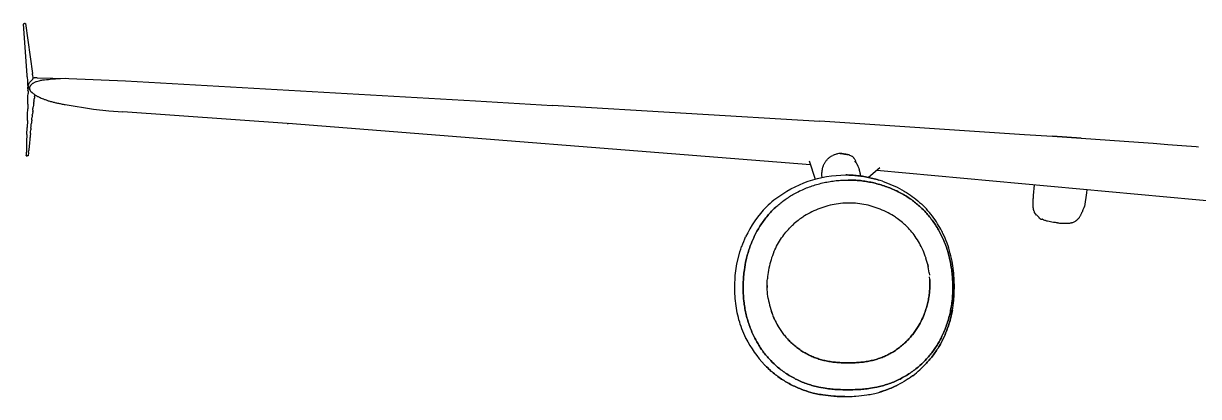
# Model space of a CAD drawing. Header units: metres. Extents: x -35769 to 135608, y -97159 to 12469.
# Drawn here: x 55856 to 76402, y -9222 to -2695 of the extents above; entities that cross this region are included whole.
import ezdxf

# ---------------------------------------------------------------- set-up
doc = ezdxf.new("R2010")
doc.units = ezdxf.units.M
doc.layers.get('0').update_dxf_attribs({"linetype": 'CONTINUOUS'})

msp = doc.modelspace()

# ---------------------------------------------------------------- linework, layer by layer
at = {"ltscale": 0.019548}
msp.add_line((55856, -2701), (55857, -2700), dxfattribs=at)
at = {"ltscale": 0.092126}
msp.add_line((55856, -2701), (55856, -2705), dxfattribs=at)
msp.add_line((55856, -2701), (55856, -2705), dxfattribs=at)
msp.add_line((55856, -2701), (55856, -2705), dxfattribs=at)
for p, q in [((55919, -3599), (55856, -2705)), ((55893, -2697), (56013, -3573)), ((55982, -3704), (55991, -3696)), ((55991, -3696), (56003, -3684)), ((56003, -3684), (56006, -3682)), ((56006, -3682), (56017, -3671)), ((56025, -3647), (56017, -3597)), ((56017, -3671), (56022, -3661)), ((56022, -3661), (56024, -3654)), ((56024, -3654), (56025, -3647)), ((56085, -3710), (56131, -3696)), ((56097, -3645), (56651, -3655)), ((56320, -3671), (56597, -3654)), ((56651, -3655), (57642, -3700)), ((55927, -3726), (55928, -3747)), ((55928, -3747), (55929, -3768)), ((55929, -3768), (55930, -3795)), ((55939, -3784), (55942, -3766)), ((55939, -3785), (55939, -3784)), ((55943, -3804), (55939, -3785)), ((55942, -3766), (55948, -3754)), ((55948, -3754), (55955, -3741)), ((55955, -3741), (55964, -3727)), ((55964, -3727), (55973, -3715)), ((55973, -3715), (55982, -3704)), ((57642, -3700), (63762, -4049)), ((55932, -4109), (55933, -4028)), ((55933, -4028), (55934, -3967)), ((63762, -4049), (65107, -4128)), ((55924, -4394), (55928, -4284)), ((55928, -4284), (55930, -4190)), ((55932, -4109), (55930, -4190)), ((56009, -4302), (56005, -4337)), ((56009, -4302), (56005, -4337)), ((56020, -4211), (56022, -4190)), ((56020, -4211), (56022, -4190)), ((56022, -4190), (56025, -4170)), ((56022, -4190), (56025, -4170)), ((56585, -4113), (57082, -4197)), ((57082, -4197), (57349, -4222)), ((57349, -4222), (57591, -4240)), ((60465, -4445), (57591, -4240)), ((69782, -4411), (65107, -4128)), ((55915, -4638), (55919, -4516)), ((55924, -4394), (55919, -4516)), ((55986, -4529), (55989, -4497)), ((55986, -4529), (55989, -4497)), ((55989, -4497), (55992, -4467)), ((55989, -4497), (55992, -4467)), ((55992, -4467), (55995, -4438)), ((55992, -4467), (55995, -4438)), ((56001, -4381), (56003, -4355)), ((56001, -4381), (56003, -4355)), ((60465, -4445), (60486, -4446)), ((69615, -5170), (60486, -4446)), ((55915, -4638), (55910, -4760)), ((55968, -4708), (55965, -4738)), ((55968, -4708), (55965, -4738)), ((55977, -4618), (55968, -4708)), ((55971, -4678), (55968, -4708)), ((55977, -4618), (55980, -4588)), ((55977, -4618), (55980, -4588)), ((55980, -4588), (55983, -4558)), ((55980, -4588), (55983, -4558)), ((55986, -4529), (55983, -4558)), ((55986, -4529), (55983, -4558)), ((55906, -4882), (55901, -5005)), ((55910, -4760), (55906, -4882)), ((55944, -4950), (55947, -4920)), ((55944, -4950), (55947, -4920)), ((55950, -4890), (55947, -4920)), ((55950, -4890), (55947, -4920)), ((55953, -4859), (55950, -4890)), ((55953, -4859), (55950, -4890)), ((55956, -4829), (55953, -4859)), ((55956, -4829), (55953, -4859)), ((55959, -4799), (55956, -4829)), ((55959, -4799), (55956, -4829)), ((55962, -4769), (55959, -4799)), ((55962, -4769), (55959, -4799)), ((55965, -4738), (55962, -4769)), ((55965, -4738), (55962, -4769)), ((55944, -4950), (55938, -5011)), ((55944, -4950), (55938, -5011)), ((69592, -5101), (69698, -5422)), ((70827, -5218), (70632, -5389)), ((70775, -5264), (77557, -5884)), ((70874, -5455), (71006, -5504)), ((73518, -5707), (73533, -5516)), ((74443, -5660), (74406, -5898)), ((74450, -5600), (74443, -5660)), ((73511, -5885), (73510, -5864)), ((68332, -6901), (68381, -6698)), ((68978, -6691), (68964, -6725)), ((68303, -7107), (68332, -6901)), ((68890, -6975), (68882, -7012)), ((68294, -7304), (68303, -7107)), ((71694, -7061), (71699, -7098)), ((71704, -7175), (71701, -7126)), ((69029, -7955), (69044, -7982))]:
    msp.add_line(p, q)
at = {"ltscale": 0.03651}
msp.add_line((55857, -2700), (55858, -2700), dxfattribs=at)
at = {"ltscale": 0.056663}
msp.add_line((55858, -2700), (55860, -2699), dxfattribs=at)
at = {"ltscale": 0.082014}
msp.add_line((55860, -2699), (55863, -2698), dxfattribs=at)
at = {"ltscale": 0.11796}
msp.add_line((55863, -2698), (55868, -2697), dxfattribs=at)
at = {"ltscale": 0.174346}
msp.add_line((55868, -2697), (55874, -2695), dxfattribs=at)
at = {"ltscale": 0.168764}
msp.add_line((55881, -2695), (55874, -2695), dxfattribs=at)
at = {"ltscale": 0.113822}
msp.add_line((55886, -2696), (55881, -2695), dxfattribs=at)
at = {"ltscale": 0.078681}
msp.add_line((55886, -2696), (55889, -2696), dxfattribs=at)
at = {"ltscale": 0.053772}
msp.add_line((55889, -2696), (55891, -2696), dxfattribs=at)
at = {"ltscale": 0.033851}
msp.add_line((55891, -2696), (55892, -2697), dxfattribs=at)
at = {"ltscale": 0.017607}
msp.add_line((55892, -2697), (55893, -2697), dxfattribs=at)
msp.add_line((55892, -2697), (55893, -2697), dxfattribs=at)
at = {"ltscale": 0.314629}
msp.add_line((55921, -3628), (55919, -3599), dxfattribs=at)
at = {"ltscale": 0.176507}
msp.add_line((56014, -3580), (56013, -3573), dxfattribs=at)
at = {"ltscale": 0.096101}
msp.add_line((56015, -3584), (56014, -3580), dxfattribs=at)
at = {"ltscale": 0.155898}
msp.add_line((56015, -3590), (56015, -3584), dxfattribs=at)
at = {"ltscale": 0.083858}
msp.add_line((56016, -3594), (56015, -3590), dxfattribs=at)
at = {"ltscale": 0.088158}
msp.add_line((56017, -3597), (56016, -3594), dxfattribs=at)
at = {"ltscale": 0.303076}
msp.add_line((56025, -3647), (56045, -3646), dxfattribs=at)
at = {"ltscale": 0.27304}
msp.add_line((56097, -3645), (56045, -3646), dxfattribs=at)
at = {"ltscale": 0.341966}
msp.add_line((55930, -3795), (55931, -3809), dxfattribs=at)
at = {"ltscale": 0.369994}
msp.add_line((55932, -3824), (55931, -3809), dxfattribs=at)
at = {"ltscale": 0.371291}
msp.add_line((55933, -3839), (55932, -3824), dxfattribs=at)
at = {"ltscale": 0.249426}
msp.add_line((55933, -3839), (55934, -3849), dxfattribs=at)
at = {"ltscale": 0.251777}
msp.add_line((55934, -3849), (55934, -3859), dxfattribs=at)
at = {"ltscale": 0.254861}
msp.add_line((55935, -3869), (55934, -3859), dxfattribs=at)
at = {"ltscale": 0.21581}
msp.add_line((55935, -3877), (55934, -3864), dxfattribs=at)
at = {"ltscale": 0.218378}
msp.add_line((55935, -3877), (55935, -3886), dxfattribs=at)
at = {"ltscale": 0.217841}
msp.add_line((55935, -3886), (55935, -3895), dxfattribs=at)
at = {"ltscale": 0.13725}
msp.add_line((55935, -3895), (55935, -3906), dxfattribs=at)
at = {"ltscale": 0.134049}
msp.add_line((55966, -3854), (55963, -3849), dxfattribs=at)
at = {"ltscale": 0.161109}
msp.add_line((55966, -3854), (55972, -3862), dxfattribs=at)
at = {"ltscale": 0.231278}
msp.add_line((55934, -3953), (55935, -3933), dxfattribs=at)
at = {"ltscale": 0.336778}
msp.add_line((55934, -3967), (55934, -3953), dxfattribs=at)
at = {"ltscale": 0.165779}
msp.add_line((55935, -3906), (55935, -3919), dxfattribs=at)
at = {"ltscale": 0.118318}
msp.add_line((55935, -3924), (55935, -3919), dxfattribs=at)
at = {"ltscale": 0.232806}
msp.add_line((55935, -3933), (55935, -3924), dxfattribs=at)
at = {"ltscale": 0.252527}
msp.add_line((56033, -4102), (56032, -4112), dxfattribs=at)
msp.add_line((56033, -4102), (56032, -4112), dxfattribs=at)
at = {"ltscale": 0.245447}
msp.add_line((56034, -4092), (56033, -4102), dxfattribs=at)
msp.add_line((56034, -4092), (56033, -4102), dxfattribs=at)
at = {"ltscale": 0.472053}
msp.add_line((56034, -4092), (56037, -4073), dxfattribs=at)
msp.add_line((56034, -4092), (56037, -4073), dxfattribs=at)
at = {"ltscale": 0.45111}
msp.add_line((56039, -4055), (56037, -4073), dxfattribs=at)
msp.add_line((56039, -4055), (56037, -4073), dxfattribs=at)
at = {"ltscale": 0.193667}
msp.add_line((56049, -3974), (56050, -3966), dxfattribs=at)
msp.add_line((56049, -3974), (56050, -3966), dxfattribs=at)
msp.add_line((56049, -3974), (56050, -3966), dxfattribs=at)
at = {"ltscale": 0.193948}
msp.add_line((56051, -3959), (56050, -3966), dxfattribs=at)
msp.add_line((56051, -3959), (56050, -3966), dxfattribs=at)
at = {"ltscale": 0.193135}
msp.add_line((56052, -3951), (56051, -3959), dxfattribs=at)
msp.add_line((56052, -3951), (56051, -3959), dxfattribs=at)
at = {"ltscale": 0.187373}
msp.add_line((56053, -3943), (56052, -3951), dxfattribs=at)
msp.add_line((56053, -3943), (56052, -3951), dxfattribs=at)
at = {"ltscale": 0.29133}
msp.add_line((56009, -4302), (56010, -4291), dxfattribs=at)
msp.add_line((56009, -4302), (56010, -4291), dxfattribs=at)
at = {"ltscale": 0.00524}
msp.add_line((56009, -4302), (56009, -4302), dxfattribs=at)
msp.add_line((56009, -4302), (56009, -4302), dxfattribs=at)
msp.add_line((56009, -4302), (56009, -4302), dxfattribs=at)
msp.add_line((56009, -4302), (56009, -4302), dxfattribs=at)
at = {"ltscale": 0.279136}
msp.add_line((56010, -4291), (56011, -4280), dxfattribs=at)
msp.add_line((56010, -4291), (56011, -4280), dxfattribs=at)
at = {"ltscale": 0.430731}
for q in [(56011, -4280), (56016, -4245)]:
    msp.add_line((56018, -4228), q, dxfattribs=at)
at = {"ltscale": 0.419768}
msp.add_line((56020, -4211), (56018, -4228), dxfattribs=at)
msp.add_line((56020, -4211), (56018, -4228), dxfattribs=at)
at = {"ltscale": 0.480804}
msp.add_line((56025, -4170), (56027, -4151), dxfattribs=at)
msp.add_line((56025, -4170), (56027, -4151), dxfattribs=at)
at = {"ltscale": 0.456482}
msp.add_line((56029, -4133), (56027, -4151), dxfattribs=at)
msp.add_line((56029, -4133), (56027, -4151), dxfattribs=at)
at = {"ltscale": 0.268601}
msp.add_line((56031, -4122), (56029, -4133), dxfattribs=at)
msp.add_line((56031, -4122), (56029, -4133), dxfattribs=at)
at = {"ltscale": 0.006288}
msp.add_line((56029, -4133), (56029, -4133), dxfattribs=at)
msp.add_line((56029, -4133), (56029, -4133), dxfattribs=at)
msp.add_line((56029, -4133), (56029, -4133), dxfattribs=at)
msp.add_line((56029, -4133), (56029, -4133), dxfattribs=at)
at = {"ltscale": 0.260267}
msp.add_line((56032, -4112), (56031, -4122), dxfattribs=at)
msp.add_line((56032, -4112), (56031, -4122), dxfattribs=at)
at = {"ltscale": 0.362518}
msp.add_line((55996, -4423), (55995, -4438), dxfattribs=at)
msp.add_line((55996, -4423), (55995, -4438), dxfattribs=at)
at = {"ltscale": 0.356265}
msp.add_line((55998, -4409), (55996, -4423), dxfattribs=at)
msp.add_line((55998, -4409), (55996, -4423), dxfattribs=at)
at = {"ltscale": 0.349225}
msp.add_line((55999, -4395), (55998, -4409), dxfattribs=at)
msp.add_line((55999, -4395), (55998, -4409), dxfattribs=at)
at = {"ltscale": 0.005356}
msp.add_line((55998, -4409), (55998, -4409), dxfattribs=at)
msp.add_line((55998, -4409), (55998, -4409), dxfattribs=at)
msp.add_line((55998, -4409), (55998, -4409), dxfattribs=at)
msp.add_line((55998, -4409), (55998, -4409), dxfattribs=at)
at = {"ltscale": 0.343519}
msp.add_line((56001, -4381), (55999, -4395), dxfattribs=at)
msp.add_line((56001, -4381), (55999, -4395), dxfattribs=at)
at = {"ltscale": 0.441028}
msp.add_line((56003, -4355), (56005, -4337), dxfattribs=at)
msp.add_line((56003, -4355), (56005, -4337), dxfattribs=at)
at = {"ltscale": 0.004084}
msp.add_line((55986, -4529), (55986, -4529), dxfattribs=at)
msp.add_line((55986, -4529), (55986, -4529), dxfattribs=at)
msp.add_line((55986, -4529), (55986, -4529), dxfattribs=at)
msp.add_line((55986, -4529), (55986, -4529), dxfattribs=at)
at = {"ltscale": 0.006936}
msp.add_line((55961, -4769), (55962, -4769), dxfattribs=at)
msp.add_line((55961, -4769), (55962, -4769), dxfattribs=at)
msp.add_line((55961, -4769), (55962, -4769), dxfattribs=at)
msp.add_line((55961, -4769), (55962, -4769), dxfattribs=at)
at = {"ltscale": 0.003494}
msp.add_line((55962, -4769), (55962, -4769), dxfattribs=at)
msp.add_line((55962, -4769), (55962, -4769), dxfattribs=at)
msp.add_line((55962, -4769), (55962, -4769), dxfattribs=at)
msp.add_line((55962, -4769), (55962, -4769), dxfattribs=at)
at = {"ltscale": 0.041504}
msp.add_line((55901, -5005), (55901, -5006), dxfattribs=at)
msp.add_line((55901, -5005), (55901, -5006), dxfattribs=at)
msp.add_line((55901, -5005), (55901, -5006), dxfattribs=at)
msp.add_line((55901, -5005), (55901, -5006), dxfattribs=at)
at = {"ltscale": 0.010322}
msp.add_line((55901, -5007), (55901, -5006), dxfattribs=at)
msp.add_line((55901, -5007), (55901, -5006), dxfattribs=at)
msp.add_line((55901, -5007), (55901, -5006), dxfattribs=at)
msp.add_line((55901, -5007), (55901, -5006), dxfattribs=at)
at = {"ltscale": 0.016617}
msp.add_line((55901, -5007), (55902, -5007), dxfattribs=at)
msp.add_line((55901, -5007), (55902, -5007), dxfattribs=at)
msp.add_line((55901, -5007), (55902, -5007), dxfattribs=at)
msp.add_line((55901, -5007), (55902, -5007), dxfattribs=at)
at = {"ltscale": 0.032019}
msp.add_line((55904, -5008), (55902, -5007), dxfattribs=at)
msp.add_line((55904, -5008), (55902, -5007), dxfattribs=at)
msp.add_line((55904, -5008), (55902, -5007), dxfattribs=at)
msp.add_line((55904, -5008), (55902, -5007), dxfattribs=at)
at = {"ltscale": 0.021062}
msp.add_line((55902, -5007), (55902, -5007), dxfattribs=at)
msp.add_line((55902, -5007), (55902, -5007), dxfattribs=at)
msp.add_line((55902, -5007), (55902, -5007), dxfattribs=at)
msp.add_line((55902, -5007), (55902, -5007), dxfattribs=at)
at = {"ltscale": 0.035019}
msp.add_line((55905, -5008), (55904, -5008), dxfattribs=at)
msp.add_line((55905, -5008), (55904, -5008), dxfattribs=at)
msp.add_line((55905, -5008), (55904, -5008), dxfattribs=at)
msp.add_line((55905, -5008), (55904, -5008), dxfattribs=at)
at = {"ltscale": 0.022592}
msp.add_line((55905, -5008), (55906, -5008), dxfattribs=at)
msp.add_line((55905, -5008), (55906, -5008), dxfattribs=at)
msp.add_line((55905, -5008), (55906, -5008), dxfattribs=at)
msp.add_line((55905, -5008), (55906, -5008), dxfattribs=at)
at = {"ltscale": 0.026772}
msp.add_line((55906, -5008), (55907, -5008), dxfattribs=at)
msp.add_line((55906, -5008), (55907, -5008), dxfattribs=at)
msp.add_line((55906, -5008), (55907, -5008), dxfattribs=at)
msp.add_line((55906, -5008), (55907, -5008), dxfattribs=at)
at = {"ltscale": 0.022842}
msp.add_line((55907, -5008), (55908, -5009), dxfattribs=at)
msp.add_line((55907, -5008), (55908, -5009), dxfattribs=at)
msp.add_line((55907, -5008), (55908, -5009), dxfattribs=at)
msp.add_line((55907, -5008), (55908, -5009), dxfattribs=at)
at = {"ltscale": 0.026449}
msp.add_line((55908, -5009), (55909, -5009), dxfattribs=at)
msp.add_line((55908, -5009), (55909, -5009), dxfattribs=at)
msp.add_line((55908, -5009), (55909, -5009), dxfattribs=at)
msp.add_line((55908, -5009), (55909, -5009), dxfattribs=at)
at = {"ltscale": 0.031229}
msp.add_line((55910, -5009), (55909, -5009), dxfattribs=at)
msp.add_line((55910, -5009), (55909, -5009), dxfattribs=at)
msp.add_line((55910, -5009), (55909, -5009), dxfattribs=at)
msp.add_line((55910, -5009), (55909, -5009), dxfattribs=at)
at = {"ltscale": 0.037185}
msp.add_line((55912, -5009), (55910, -5009), dxfattribs=at)
msp.add_line((55912, -5009), (55910, -5009), dxfattribs=at)
msp.add_line((55912, -5009), (55910, -5009), dxfattribs=at)
msp.add_line((55912, -5009), (55910, -5009), dxfattribs=at)
at = {"ltscale": 0.029679}
msp.add_line((55913, -5009), (55912, -5009), dxfattribs=at)
msp.add_line((55913, -5009), (55912, -5009), dxfattribs=at)
msp.add_line((55913, -5009), (55912, -5009), dxfattribs=at)
msp.add_line((55913, -5009), (55912, -5009), dxfattribs=at)
at = {"ltscale": 0.034662}
msp.add_line((55914, -5009), (55913, -5009), dxfattribs=at)
msp.add_line((55914, -5009), (55913, -5009), dxfattribs=at)
msp.add_line((55914, -5009), (55913, -5009), dxfattribs=at)
msp.add_line((55914, -5009), (55913, -5009), dxfattribs=at)
at = {"ltscale": 0.04072}
msp.add_line((55916, -5010), (55914, -5009), dxfattribs=at)
msp.add_line((55916, -5010), (55914, -5009), dxfattribs=at)
msp.add_line((55916, -5010), (55914, -5009), dxfattribs=at)
msp.add_line((55916, -5010), (55914, -5009), dxfattribs=at)
at = {"ltscale": 0.048144}
msp.add_line((55916, -5010), (55918, -5010), dxfattribs=at)
msp.add_line((55916, -5010), (55918, -5010), dxfattribs=at)
msp.add_line((55916, -5010), (55918, -5010), dxfattribs=at)
msp.add_line((55916, -5010), (55918, -5010), dxfattribs=at)
at = {"ltscale": 0.041355}
msp.add_line((55919, -5010), (55918, -5010), dxfattribs=at)
msp.add_line((55919, -5010), (55918, -5010), dxfattribs=at)
msp.add_line((55919, -5010), (55918, -5010), dxfattribs=at)
msp.add_line((55919, -5010), (55918, -5010), dxfattribs=at)
at = {"ltscale": 0.047313}
msp.add_line((55919, -5010), (55921, -5010), dxfattribs=at)
msp.add_line((55919, -5010), (55921, -5010), dxfattribs=at)
msp.add_line((55919, -5010), (55921, -5010), dxfattribs=at)
msp.add_line((55919, -5010), (55921, -5010), dxfattribs=at)
at = {"ltscale": 0.050825}
msp.add_line((55923, -5010), (55921, -5010), dxfattribs=at)
msp.add_line((55923, -5010), (55921, -5010), dxfattribs=at)
msp.add_line((55923, -5010), (55921, -5010), dxfattribs=at)
msp.add_line((55923, -5010), (55921, -5010), dxfattribs=at)
at = {"ltscale": 0.052179}
msp.add_line((55925, -5010), (55923, -5010), dxfattribs=at)
msp.add_line((55925, -5010), (55923, -5010), dxfattribs=at)
msp.add_line((55925, -5010), (55923, -5010), dxfattribs=at)
msp.add_line((55925, -5010), (55923, -5010), dxfattribs=at)
at = {"ltscale": 0.042965}
msp.add_line((55925, -5010), (55927, -5010), dxfattribs=at)
msp.add_line((55925, -5010), (55927, -5010), dxfattribs=at)
msp.add_line((55925, -5010), (55927, -5010), dxfattribs=at)
msp.add_line((55925, -5010), (55927, -5010), dxfattribs=at)
at = {"ltscale": 0.041978}
msp.add_line((55929, -5011), (55927, -5010), dxfattribs=at)
msp.add_line((55929, -5011), (55927, -5010), dxfattribs=at)
msp.add_line((55929, -5011), (55927, -5010), dxfattribs=at)
msp.add_line((55929, -5011), (55927, -5010), dxfattribs=at)
at = {"ltscale": 0.040012}
msp.add_line((55930, -5011), (55929, -5011), dxfattribs=at)
msp.add_line((55930, -5011), (55929, -5011), dxfattribs=at)
msp.add_line((55930, -5011), (55929, -5011), dxfattribs=at)
msp.add_line((55930, -5011), (55929, -5011), dxfattribs=at)
at = {"ltscale": 0.036776}
msp.add_line((55932, -5011), (55930, -5011), dxfattribs=at)
msp.add_line((55932, -5011), (55930, -5011), dxfattribs=at)
msp.add_line((55932, -5011), (55930, -5011), dxfattribs=at)
msp.add_line((55932, -5011), (55930, -5011), dxfattribs=at)
at = {"ltscale": 0.034419}
msp.add_line((55933, -5011), (55932, -5011), dxfattribs=at)
msp.add_line((55933, -5011), (55932, -5011), dxfattribs=at)
msp.add_line((55933, -5011), (55932, -5011), dxfattribs=at)
msp.add_line((55933, -5011), (55932, -5011), dxfattribs=at)
at = {"ltscale": 0.029325}
msp.add_line((55934, -5011), (55933, -5011), dxfattribs=at)
msp.add_line((55934, -5011), (55933, -5011), dxfattribs=at)
msp.add_line((55934, -5011), (55933, -5011), dxfattribs=at)
msp.add_line((55934, -5011), (55933, -5011), dxfattribs=at)
at = {"ltscale": 0.026286}
msp.add_line((55935, -5011), (55934, -5011), dxfattribs=at)
msp.add_line((55935, -5011), (55934, -5011), dxfattribs=at)
msp.add_line((55935, -5011), (55934, -5011), dxfattribs=at)
msp.add_line((55935, -5011), (55934, -5011), dxfattribs=at)
at = {"ltscale": 0.020513}
msp.add_line((55936, -5011), (55935, -5011), dxfattribs=at)
msp.add_line((55936, -5011), (55935, -5011), dxfattribs=at)
msp.add_line((55936, -5011), (55935, -5011), dxfattribs=at)
msp.add_line((55936, -5011), (55935, -5011), dxfattribs=at)
at = {"ltscale": 0.016699}
msp.add_line((55937, -5011), (55936, -5011), dxfattribs=at)
msp.add_line((55937, -5011), (55936, -5011), dxfattribs=at)
msp.add_line((55937, -5011), (55936, -5011), dxfattribs=at)
msp.add_line((55937, -5011), (55936, -5011), dxfattribs=at)
at = {"ltscale": 0.011137}
msp.add_line((55937, -5011), (55937, -5011), dxfattribs=at)
msp.add_line((55937, -5011), (55937, -5011), dxfattribs=at)
msp.add_line((55937, -5011), (55937, -5011), dxfattribs=at)
msp.add_line((55937, -5011), (55937, -5011), dxfattribs=at)
at = {"ltscale": 0.006873}
msp.add_line((55937, -5011), (55938, -5011), dxfattribs=at)
msp.add_line((55937, -5011), (55938, -5011), dxfattribs=at)
msp.add_line((55937, -5011), (55938, -5011), dxfattribs=at)
msp.add_line((55937, -5011), (55938, -5011), dxfattribs=at)
at = {"ltscale": 0.002386}
msp.add_line((55938, -5011), (55938, -5011), dxfattribs=at)
msp.add_line((55938, -5011), (55938, -5011), dxfattribs=at)
msp.add_line((55938, -5011), (55938, -5011), dxfattribs=at)
msp.add_line((55938, -5011), (55938, -5011), dxfattribs=at)
at = {"ltscale": 0.362756}
msp.add_line((70874, -5455), (70836, -5442), dxfattribs=at)
for points in [[(56131, -3696), (56146, -3692), (56162, -3689), (56178, -3686), (56193, -3683), (56209, -3681), (56225, -3679), (56257, -3676), (56292, -3673), (56320, -3671)], [(55965, -3834), (55965, -3824), (55967, -3815), (55969, -3806), (55972, -3800), (55975, -3794), (55978, -3787), (55981, -3782)], [(55981, -3877), (55978, -3872), (55975, -3867), (55972, -3862), (55970, -3857), (55967, -3849), (55966, -3842), (55965, -3834)], [(55981, -3782), (55984, -3777), (55988, -3773), (55991, -3769), (55995, -3765), (56002, -3757), (56008, -3752), (56014, -3746), (56021, -3742), (56027, -3737), (56036, -3732), (56045, -3727), (56055, -3722), (56065, -3717), (56075, -3713), (56085, -3710)], [(55981, -3877), (56009, -3903), (56013, -3909), (56018, -3914), (56023, -3919), (56028, -3923), (56034, -3928), (56040, -3933), (56047, -3937), (56054, -3942), (56061, -3947), (56068, -3951), (56076, -3956), (56085, -3961), (56094, -3965), (56103, -3970), (56112, -3975), (56122, -3980), (56132, -3985), (56149, -3992), (56166, -4000), (56184, -4007), (56203, -4015), (56214, -4019), (56225, -4024), (56237, -4028), (56250, -4033), (56262, -4037), (56275, -4041), (56289, -4046), (56302, -4050), (56316, -4054), (56331, -4058), (56345, -4062), (56361, -4067), (56376, -4070), (56392, -4074), (56406, -4078), (56421, -4081), (56436, -4085), (56451, -4088), (56467, -4091), (56483, -4095), (56499, -4098), (56516, -4101), (56533, -4104), (56550, -4107), (56567, -4110), (56585, -4113)], [(69782, -4401), (73357, -4635), (73850, -4668), (74349, -4702), (73850, -4668), (74349, -4702), (74851, -4737), (75354, -4774), (75608, -4792), (75863, -4811), (76111, -4830), (76359, -4850), (76402, -4853)], [(76359, -4850), (76402, -4853)], [(69821, -5389), (69818, -5347), (69817, -5334), (69817, -5321), (69818, -5308), (69819, -5288), (69821, -5268), (69825, -5248), (69829, -5228), (69832, -5217), (69836, -5206), (69839, -5195), (69843, -5185), (69847, -5174), (69852, -5164), (69857, -5153), (69862, -5143), (69868, -5134), (69874, -5124), (69880, -5114), (69886, -5105), (69893, -5096), (69900, -5088), (69907, -5079), (69914, -5071), (69922, -5064), (69929, -5056), (69937, -5049), (69945, -5042), (69954, -5036), (69962, -5030), (69971, -5024), (69980, -5019), (69989, -5013), (70009, -5003)], [(70137, -4971), (70115, -4971), (70087, -4977), (70077, -4979), (70067, -4982), (70057, -4985), (70038, -4991), (70029, -4995), (70009, -5003)], [(70267, -4989), (70250, -4985), (70233, -4982), (70214, -4979), (70197, -4976), (70180, -4974), (70165, -4972), (70151, -4971), (70137, -4971)], [(70137, -4971), (70151, -4971), (70165, -4972), (70180, -4974), (70197, -4976), (70214, -4979), (70233, -4982), (70250, -4985), (70267, -4989)], [(70386, -5063), (70381, -5055), (70378, -5051), (70373, -5044), (70369, -5040), (70365, -5037), (70356, -5029), (70351, -5025), (70346, -5022), (70334, -5015), (70321, -5008), (70308, -5003), (70299, -4999), (70291, -4996), (70282, -4993), (70276, -4992), (70267, -4989)], [(70431, -5160), (70431, -5162), (70427, -5150), (70422, -5138), (70418, -5127), (70413, -5115), (70408, -5104), (70403, -5094), (70398, -5083), (70392, -5073), (70386, -5063)], [(70393, -5105), (70395, -5108), (70405, -5121), (70415, -5134), (70423, -5147), (70425, -5151), (70433, -5165), (70441, -5179), (70443, -5183), (70447, -5192), (70451, -5202), (70453, -5206), (70460, -5225), (70461, -5229), (70462, -5233), (70468, -5252), (70471, -5261), (70475, -5278), (70477, -5286), (70479, -5294), (70482, -5312), (70484, -5321), (70485, -5328), (70486, -5335), (70488, -5343), (70491, -5364)], [(69009, -5909), (69026, -5894), (69044, -5878), (69061, -5863), (69079, -5848), (69097, -5833), (69116, -5819), (69134, -5805), (69153, -5791), (69172, -5777), (69191, -5764), (69210, -5751), (69230, -5738), (69249, -5725), (69269, -5713), (69289, -5701), (69309, -5689), (69332, -5676), (69355, -5663), (69379, -5650), (69403, -5638), (69427, -5626), (69451, -5615), (69475, -5604), (69499, -5593), (69524, -5583), (69549, -5573), (69573, -5563), (69598, -5554), (69623, -5545), (69649, -5536), (69674, -5528), (69699, -5520), (69725, -5512), (69751, -5505), (69776, -5498), (69802, -5492), (69828, -5485), (69854, -5480), (69880, -5474), (69906, -5469), (69933, -5464), (69959, -5460), (69985, -5456), (70011, -5452), (70038, -5448), (70064, -5445), (70091, -5443), (70117, -5440), (70144, -5438), (70170, -5437), (70197, -5435), (70224, -5434), (70250, -5434), (70277, -5434)], [(70836, -5442), (70810, -5434), (70784, -5426), (70758, -5419), (70733, -5412), (70707, -5406), (70681, -5399), (70655, -5394), (70629, -5388), (70603, -5383), (70577, -5378), (70550, -5373), (70524, -5369), (70498, -5365), (70471, -5362), (70445, -5358), (70418, -5356), (70392, -5353), (70365, -5351), (70339, -5349), (70312, -5348), (70286, -5347), (70259, -5346), (70233, -5346)], [(70277, -5434), (70304, -5434), (70330, -5434), (70357, -5435), (70383, -5437), (70410, -5438), (70436, -5440), (70463, -5443), (70489, -5445), (70516, -5448), (70542, -5452), (70568, -5456), (70595, -5460), (70621, -5464), (70647, -5469), (70673, -5474), (70699, -5480), (70725, -5485), (70751, -5492), (70777, -5498), (70803, -5505), (70828, -5512), (70854, -5520), (70879, -5528), (70904, -5536), (70930, -5545), (70955, -5554), (70980, -5563), (71004, -5573), (71029, -5583), (71054, -5593), (71078, -5604), (71102, -5615), (71126, -5626), (71150, -5638), (71174, -5650), (71197, -5663), (71221, -5676), (71244, -5689), (71264, -5701), (71284, -5713), (71303, -5725), (71323, -5738), (71342, -5751), (71362, -5764), (71381, -5777), (71399, -5791), (71418, -5805), (71437, -5819), (71455, -5833), (71473, -5848), (71491, -5863), (71508, -5878), (71526, -5894), (71543, -5909)], [(71543, -5909), (71526, -5894), (71508, -5878), (71491, -5863), (71473, -5848), (71455, -5833), (71437, -5819), (71418, -5805), (71399, -5791), (71381, -5777), (71362, -5764), (71342, -5751), (71323, -5738), (71303, -5725), (71284, -5713), (71264, -5701), (71244, -5689), (71221, -5676), (71197, -5663), (71174, -5650), (71150, -5638), (71126, -5626), (71102, -5615), (71078, -5604), (71054, -5593), (71029, -5583), (71004, -5573), (70980, -5563), (70955, -5554), (70930, -5545), (70904, -5536), (70879, -5528), (70854, -5520), (70828, -5512), (70803, -5505), (70777, -5498), (70751, -5492), (70725, -5485), (70699, -5480), (70673, -5474), (70647, -5469), (70621, -5464), (70595, -5460), (70568, -5456), (70542, -5452), (70516, -5448), (70489, -5445), (70463, -5443), (70436, -5440), (70410, -5438), (70383, -5437), (70357, -5435), (70330, -5434), (70304, -5434), (70277, -5434)], [(71006, -5504), (71048, -5523), (71091, -5542), (71133, -5562), (71174, -5584), (71215, -5606), (71255, -5629), (71275, -5641), (71295, -5653), (71329, -5676), (71364, -5699), (71397, -5722), (71430, -5747), (71462, -5772), (71494, -5798), (71525, -5825), (71556, -5853), (71586, -5881)], [(73511, -5884), (73510, -5864), (73510, -5844), (73510, -5820), (73511, -5795), (73513, -5766), (73514, -5746), (73518, -5707)], [(69009, -5909), (68985, -5933), (68960, -5957), (68937, -5981), (68919, -6000), (68902, -6019), (68885, -6038), (68869, -6057), (68853, -6077), (68837, -6097), (68821, -6117), (68806, -6137), (68791, -6158), (68776, -6179), (68762, -6200), (68747, -6221), (68734, -6243), (68720, -6264), (68707, -6286), (68694, -6308), (68682, -6330), (68669, -6353), (68657, -6375), (68646, -6398), (68635, -6421), (68624, -6444), (68613, -6467), (68603, -6490), (68593, -6514), (68583, -6537), (68574, -6561), (68565, -6585), (68556, -6609), (68548, -6633), (68540, -6657), (68532, -6681), (68525, -6706), (68518, -6730), (68511, -6755), (68504, -6779), (68498, -6804), (68493, -6829), (68483, -6873), (68475, -6916), (68467, -6960), (68461, -7004), (68457, -7034), (68454, -7063), (68451, -7093), (68448, -7123), (68446, -7152), (68444, -7182)], [(68444, -7182), (68446, -7152), (68448, -7123), (68451, -7093), (68454, -7063), (68457, -7034), (68461, -7004), (68467, -6960), (68475, -6916), (68483, -6873), (68493, -6829), (68498, -6804), (68504, -6779), (68511, -6755), (68518, -6730), (68525, -6706), (68532, -6681), (68540, -6657), (68548, -6633), (68556, -6609), (68565, -6585), (68574, -6561), (68583, -6537), (68593, -6514), (68603, -6490), (68613, -6467), (68624, -6444), (68635, -6421), (68646, -6398), (68657, -6375), (68669, -6353), (68682, -6330), (68694, -6308), (68707, -6286), (68720, -6264), (68734, -6243), (68747, -6221), (68762, -6200), (68776, -6179), (68791, -6158), (68806, -6137), (68821, -6117), (68837, -6097), (68853, -6077), (68869, -6057), (68885, -6038), (68902, -6019), (68919, -6000), (68937, -5981), (68960, -5957), (68985, -5933), (69009, -5909)], [(68995, -5772), (68975, -5788), (68942, -5816), (68910, -5844), (68878, -5873), (68847, -5903)], [(70292, -5838), (70267, -5838), (70243, -5839), (70218, -5840), (70199, -5841), (70180, -5842), (70143, -5846), (70106, -5850), (70069, -5856), (70033, -5862), (69996, -5869), (69959, -5877), (69923, -5886), (69886, -5896), (69851, -5907), (69815, -5918), (69780, -5931), (69745, -5944), (69710, -5959), (69676, -5974), (69643, -5990), (69609, -6007), (69576, -6024), (69544, -6043), (69512, -6063), (69496, -6073), (69481, -6083), (69465, -6094), (69450, -6105), (69426, -6122), (69402, -6140), (69378, -6159), (69355, -6178), (69357, -6177), (69334, -6197)], [(71248, -6199), (71226, -6179), (71203, -6160), (71180, -6141), (71156, -6123), (71132, -6105), (71117, -6094), (71101, -6084), (71086, -6073), (71070, -6063), (71039, -6044), (71006, -6025), (70974, -6007), (70940, -5990), (70907, -5974), (70873, -5959), (70838, -5944), (70803, -5931), (70768, -5919), (70733, -5907), (70697, -5896), (70661, -5886), (70625, -5877), (70588, -5869), (70552, -5862), (70515, -5856), (70478, -5850), (70441, -5846), (70404, -5842), (70385, -5841), (70366, -5840), (70341, -5839), (70317, -5838), (70292, -5838)], [(72103, -7182), (72101, -7152), (72099, -7123), (72097, -7093), (72094, -7063), (72090, -7034), (72087, -7004), (72080, -6960), (72073, -6916), (72065, -6873), (72056, -6829), (72050, -6804), (72044, -6779), (72038, -6755), (72031, -6730), (72024, -6706), (72017, -6681), (72009, -6657), (72001, -6633), (71993, -6609), (71985, -6585), (71976, -6561), (71966, -6537), (71957, -6514), (71947, -6490), (71937, -6467), (71926, -6444), (71915, -6421), (71904, -6398), (71893, -6375), (71881, -6353), (71869, -6330), (71856, -6308), (71844, -6286), (71830, -6264), (71817, -6243), (71803, -6221), (71789, -6200), (71775, -6179), (71760, -6158), (71745, -6137), (71730, -6117), (71715, -6097), (71699, -6077), (71683, -6057), (71666, -6038), (71649, -6019), (71632, -6000), (71615, -5981), (71591, -5957), (71567, -5933), (71543, -5909)], [(71543, -5909), (71567, -5933), (71591, -5957), (71615, -5981), (71632, -6000), (71649, -6019), (71666, -6038), (71683, -6057), (71699, -6077), (71715, -6097), (71730, -6117), (71745, -6137), (71760, -6158), (71775, -6179), (71789, -6200), (71803, -6221), (71817, -6243), (71830, -6264), (71844, -6286), (71856, -6308), (71869, -6330), (71881, -6353), (71893, -6375), (71904, -6398), (71915, -6421), (71926, -6444), (71937, -6467), (71947, -6490), (71957, -6514), (71966, -6537), (71976, -6561), (71985, -6585), (71993, -6609), (72001, -6633), (72009, -6657), (72017, -6681), (72024, -6706), (72031, -6730), (72038, -6755), (72044, -6779), (72050, -6804), (72056, -6829), (72065, -6873), (72073, -6916), (72080, -6960), (72087, -7004), (72090, -7034), (72094, -7063), (72097, -7093), (72099, -7123), (72101, -7152), (72103, -7182)], [(72132, -7222), (72130, -7169), (72128, -7142), (72126, -7115), (72124, -7089), (72122, -7063), (72118, -7021), (72113, -6979), (72107, -6937), (72100, -6895), (72093, -6853), (72083, -6808), (72073, -6763), (72062, -6718), (72049, -6673), (72036, -6628), (72022, -6584), (72006, -6541), (71989, -6497), (71972, -6454), (71953, -6412), (71933, -6370), (71923, -6349), (71913, -6328), (71895, -6295), (71877, -6263), (71858, -6231), (71839, -6199), (71819, -6168), (71796, -6133), (71773, -6100), (71748, -6066), (71723, -6034), (71697, -6002), (71670, -5971), (71643, -5940), (71615, -5910), (71586, -5881)], [(73550, -6023), (73536, -6002), (73532, -5992), (73528, -5982), (73525, -5974), (73527, -5980), (73525, -5973), (73522, -5965), (73519, -5949), (73517, -5939), (73515, -5929), (73513, -5918), (73512, -5907), (73511, -5885)], [(74363, -6006), (74370, -5992), (74377, -5977), (74380, -5972), (74382, -5967), (74388, -5952), (74394, -5937), (74397, -5929), (74402, -5913), (74406, -5898)], [(73607, -6076), (73601, -6072), (73594, -6067), (73587, -6063), (73581, -6058), (73575, -6052), (73569, -6047), (73550, -6023)], [(73607, -6076), (73607, -6079), (73607, -6082), (73608, -6085), (73609, -6087), (73611, -6091), (73613, -6093), (73617, -6097), (73620, -6101), (73628, -6106), (73635, -6112), (73641, -6115), (73646, -6117), (73651, -6119), (73656, -6120), (73659, -6120), (73661, -6119), (73664, -6119), (73667, -6118)], [(73937, -6184), (73920, -6182), (73902, -6180), (73867, -6175), (73840, -6171), (73813, -6166), (73788, -6161), (73763, -6156), (73751, -6153), (73738, -6149), (73726, -6145), (73713, -6141), (73697, -6134), (73689, -6131), (73682, -6127), (73674, -6122), (73667, -6118)], [(74215, -6172), (74242, -6159), (74253, -6152), (74263, -6145), (74267, -6141), (74277, -6134), (74286, -6125), (74289, -6122), (74297, -6113), (74301, -6110), (74309, -6100)], [(74309, -6100), (74319, -6088), (74322, -6082), (74329, -6073), (74334, -6064), (74339, -6057), (74342, -6051), (74346, -6044), (74353, -6029), (74356, -6022), (74363, -6006)], [(68978, -6691), (68993, -6657), (69009, -6624), (69024, -6594), (69040, -6564), (69057, -6534), (69075, -6505), (69093, -6476), (69112, -6448), (69131, -6421), (69151, -6393), (69170, -6369), (69189, -6345), (69209, -6322), (69230, -6299), (69251, -6277), (69268, -6259), (69286, -6241), (69305, -6224), (69319, -6211), (69334, -6197)], [(71694, -7061), (71689, -7024), (71683, -6987), (71676, -6950), (71668, -6914), (71675, -6948), (71667, -6912), (71658, -6876), (71648, -6840), (71637, -6803), (71638, -6804), (71625, -6768), (71613, -6733), (71599, -6699), (71585, -6665), (71569, -6630), (71554, -6600), (71538, -6569), (71522, -6539), (71505, -6510), (71487, -6481), (71468, -6451), (71449, -6424), (71429, -6396), (71410, -6372), (71391, -6348), (71371, -6325), (71351, -6302), (71330, -6279), (71313, -6261), (71295, -6243), (71276, -6225), (71262, -6212), (71248, -6199)], [(73937, -6184), (73955, -6185), (73972, -6187), (74007, -6189), (74035, -6190), (74062, -6191), (74088, -6191), (74113, -6190), (74126, -6189), (74139, -6188), (74152, -6187), (74165, -6185), (74182, -6182), (74190, -6180), (74199, -6177), (74207, -6175), (74215, -6172)], [(68381, -6698), (68384, -6690), (68398, -6645), (68413, -6600), (68416, -6595), (68432, -6551), (68449, -6507), (68468, -6464), (68483, -6430)], [(68978, -6692), (68964, -6726), (68951, -6761), (68938, -6796), (68927, -6831), (68916, -6866), (68906, -6902), (68898, -6938), (68890, -6975)], [(68889, -6976), (68882, -7013), (68876, -7050), (68871, -7087), (68867, -7124), (68863, -7163)], [(68444, -7182), (68442, -7213), (68441, -7244), (68440, -7286), (68440, -7327), (68440, -7369), (68442, -7415), (68445, -7462), (68448, -7509), (68453, -7555), (68456, -7582), (68459, -7608), (68463, -7634), (68468, -7661), (68472, -7687), (68477, -7713), (68482, -7739), (68488, -7765), (68494, -7791), (68500, -7817), (68507, -7843), (68514, -7869), (68522, -7894), (68529, -7920), (68538, -7945), (68546, -7971), (68555, -7996), (68564, -8021), (68574, -8046), (68584, -8070), (68594, -8095), (68605, -8119), (68616, -8144), (68627, -8168), (68643, -8200), (68660, -8231), (68677, -8263), (68688, -8283), (68700, -8303), (68712, -8323), (68724, -8343), (68737, -8362), (68750, -8382), (68763, -8401), (68777, -8420), (68790, -8439), (68804, -8458), (68819, -8476), (68833, -8494), (68848, -8512), (68863, -8530), (68878, -8548), (68894, -8565)], [(68894, -8565), (68878, -8548), (68863, -8530), (68848, -8512), (68833, -8494), (68819, -8476), (68804, -8458), (68790, -8439), (68777, -8420), (68763, -8401), (68750, -8382), (68737, -8362), (68724, -8343), (68712, -8323), (68700, -8303), (68688, -8283), (68677, -8263), (68660, -8231), (68643, -8200), (68627, -8168), (68616, -8144), (68605, -8119), (68594, -8095), (68584, -8070), (68574, -8046), (68564, -8021), (68555, -7996), (68546, -7971), (68538, -7945), (68529, -7920), (68522, -7894), (68514, -7869), (68507, -7843), (68500, -7817), (68494, -7791), (68488, -7765), (68482, -7739), (68477, -7713), (68472, -7687), (68468, -7661), (68463, -7634), (68459, -7608), (68456, -7582), (68453, -7555), (68448, -7509), (68445, -7462), (68442, -7415), (68440, -7369), (68440, -7327), (68440, -7286), (68441, -7244), (68442, -7213), (68444, -7182)], [(68878, -7507), (68872, -7469), (68868, -7431), (68864, -7393), (68862, -7355), (68860, -7317), (68859, -7279), (68860, -7315), (68859, -7277), (68860, -7238), (68861, -7201), (68863, -7163)], [(71324, -8228), (71338, -8213), (71352, -8198), (71366, -8183), (71379, -8167), (71392, -8151), (71405, -8135), (71417, -8119), (71430, -8102), (71442, -8086), (71454, -8069), (71465, -8052), (71477, -8035), (71488, -8017), (71498, -8000), (71517, -7969), (71534, -7937), (71551, -7905), (71566, -7873), (71580, -7844), (71592, -7814), (71604, -7785), (71613, -7762), (71621, -7739), (71629, -7717), (71636, -7694), (71643, -7671), (71650, -7648), (71656, -7625), (71662, -7601), (71668, -7578), (71673, -7555), (71678, -7531), (71682, -7508), (71686, -7484), (71690, -7460), (71693, -7437), (71696, -7413), (71699, -7389), (71701, -7365), (71703, -7342), (71704, -7318), (71705, -7294), (71706, -7270), (71706, -7247), (71706, -7223), (71705, -7199), (71704, -7175)], [(71704, -7175), (71705, -7199), (71706, -7223), (71706, -7247), (71706, -7270), (71705, -7294), (71704, -7318), (71703, -7342), (71701, -7365), (71699, -7389), (71696, -7413), (71693, -7437), (71690, -7460), (71686, -7484), (71682, -7508), (71678, -7531), (71673, -7555), (71668, -7578), (71662, -7601), (71656, -7625), (71650, -7648), (71643, -7671), (71636, -7694), (71629, -7717), (71621, -7739), (71613, -7762), (71604, -7785), (71592, -7814), (71580, -7844), (71566, -7873), (71551, -7905), (71534, -7937), (71517, -7969), (71498, -8000), (71488, -8017), (71477, -8035), (71465, -8052), (71454, -8069), (71442, -8086), (71430, -8102), (71417, -8119), (71405, -8135), (71392, -8151), (71379, -8167), (71366, -8183), (71352, -8198), (71338, -8213), (71324, -8228)], [(71648, -8565), (71663, -8548), (71679, -8530), (71694, -8512), (71709, -8494), (71723, -8476), (71738, -8458), (71752, -8439), (71766, -8420), (71779, -8401), (71792, -8382), (71805, -8362), (71818, -8343), (71831, -8323), (71843, -8303), (71855, -8283), (71866, -8263), (71883, -8231), (71900, -8200), (71916, -8168), (71927, -8144), (71939, -8119), (71949, -8095), (71960, -8070), (71970, -8046), (71980, -8021), (71989, -7996), (71998, -7971), (72007, -7945), (72015, -7920), (72023, -7894), (72030, -7869), (72038, -7843), (72044, -7817), (72051, -7791), (72057, -7765), (72063, -7739), (72068, -7713), (72073, -7687), (72078, -7661), (72082, -7634), (72086, -7608), (72090, -7582), (72093, -7555), (72098, -7509), (72101, -7462), (72104, -7415), (72106, -7369), (72107, -7327), (72107, -7286), (72106, -7244), (72105, -7213), (72103, -7182)], [(72103, -7182), (72105, -7213), (72106, -7244), (72107, -7286), (72107, -7327), (72106, -7369), (72104, -7415), (72101, -7462), (72098, -7509), (72093, -7555), (72090, -7582), (72086, -7608), (72082, -7634), (72078, -7661), (72073, -7687), (72068, -7713), (72063, -7739), (72057, -7765), (72051, -7791), (72044, -7817), (72038, -7843), (72030, -7869), (72023, -7894), (72015, -7920), (72007, -7945), (71998, -7971), (71989, -7996), (71980, -8021), (71970, -8046), (71960, -8070), (71949, -8095), (71939, -8119), (71927, -8144), (71916, -8168), (71900, -8200), (71883, -8231), (71866, -8263), (71855, -8283), (71843, -8303), (71831, -8323), (71818, -8343), (71805, -8362), (71792, -8382), (71779, -8401), (71766, -8420), (71752, -8439), (71738, -8458), (71723, -8476), (71709, -8494), (71694, -8512), (71679, -8530), (71663, -8548), (71648, -8565)], [(68489, -8205), (68487, -8202), (68468, -8162), (68450, -8121), (68433, -8080), (68418, -8038), (68403, -7998), (68390, -7959), (68379, -7922), (68367, -7882), (68356, -7841), (68346, -7801), (68337, -7760), (68329, -7719), (68322, -7678), (68315, -7635), (68310, -7592), (68305, -7549), (68301, -7507), (68298, -7464), (68296, -7428), (68295, -7392), (68294, -7356), (68294, -7329), (68294, -7304)], [(72083, -7788), (72089, -7763), (72094, -7737), (72097, -7718), (72105, -7674), (72112, -7629), (72118, -7584), (72121, -7551), (72124, -7517), (72125, -7510), (72128, -7476), (72129, -7451), (72131, -7425), (72132, -7375), (72133, -7322), (72133, -7273), (72132, -7222)], [(68878, -7507), (68885, -7546), (68893, -7585), (68901, -7623), (68911, -7661), (68911, -7660), (68922, -7698), (68933, -7735), (68946, -7771), (68934, -7736), (68946, -7772), (68953, -7790), (68960, -7808), (68967, -7826), (68975, -7844), (68987, -7872), (68975, -7845), (68988, -7873), (69001, -7901), (69015, -7928), (69029, -7955)], [(72094, -7737), (72099, -7711), (72094, -7737), (72089, -7762), (72083, -7788), (72078, -7813), (72072, -7838), (72065, -7863), (72058, -7889), (72051, -7914), (72044, -7939), (72036, -7963), (72028, -7988), (72019, -8014), (72010, -8040), (72000, -8065), (71991, -8090), (71980, -8116), (71970, -8141), (71958, -8166), (71947, -8191), (71935, -8215), (71923, -8239), (71906, -8272), (71889, -8304), (71871, -8335), (71859, -8356), (71847, -8376), (71834, -8396), (71821, -8416), (71808, -8436), (71794, -8456), (71780, -8475), (71766, -8494), (71752, -8514), (71737, -8532), (71722, -8551), (71707, -8570), (71692, -8588), (71676, -8606), (71660, -8624), (71644, -8641)], [(71644, -8641), (71660, -8624), (71676, -8606), (71692, -8588), (71707, -8570), (71722, -8551), (71737, -8532), (71752, -8514), (71766, -8494), (71780, -8475), (71794, -8456), (71808, -8436), (71821, -8416), (71834, -8396), (71847, -8376), (71859, -8356), (71871, -8335), (71889, -8304), (71906, -8272), (71923, -8239), (71935, -8215), (71947, -8191), (71958, -8166), (71970, -8141), (71980, -8116), (71991, -8090), (72000, -8065), (72010, -8040), (72019, -8014), (72028, -7988), (72036, -7963), (72044, -7939), (72051, -7914), (72058, -7889), (72065, -7863), (72072, -7838), (72078, -7813), (72083, -7788), (72089, -7762), (72094, -7737)], [(69027, -7952), (69036, -7969), (69055, -8000), (69065, -8017), (69076, -8035), (69088, -8052), (69099, -8069), (69111, -8086), (69123, -8102), (69135, -8119), (69148, -8135), (69160, -8151), (69173, -8167), (69187, -8183), (69200, -8198), (69214, -8213), (69228, -8228)], [(70275, -8633), (70238, -8633), (70202, -8632), (70153, -8631), (70128, -8629), (70104, -8628), (70080, -8626), (70056, -8624), (70032, -8622), (70008, -8619), (69984, -8615), (69960, -8612), (69936, -8608), (69912, -8604), (69891, -8599), (69870, -8595), (69849, -8590), (69828, -8584), (69807, -8579), (69786, -8573), (69766, -8567), (69745, -8560), (69725, -8553), (69704, -8546), (69684, -8538), (69663, -8529), (69643, -8521), (69623, -8512), (69603, -8502), (69583, -8493), (69563, -8483), (69543, -8472), (69524, -8461), (69505, -8450), (69486, -8439), (69467, -8427), (69449, -8415), (69430, -8402), (69412, -8389), (69394, -8376), (69376, -8363), (69359, -8349), (69342, -8335), (69325, -8321), (69308, -8306), (69292, -8291), (69275, -8276), (69259, -8260), (69244, -8244), (69228, -8228)], [(69228, -8228), (69244, -8244), (69259, -8260), (69275, -8276), (69292, -8291), (69308, -8306), (69325, -8321), (69342, -8335), (69359, -8349), (69376, -8363), (69394, -8376), (69412, -8389), (69430, -8402), (69449, -8415), (69467, -8427), (69486, -8439), (69505, -8450), (69524, -8461), (69543, -8472), (69563, -8483), (69583, -8493), (69603, -8502), (69623, -8512), (69643, -8521), (69663, -8529), (69684, -8538), (69704, -8546), (69725, -8553), (69745, -8560), (69766, -8567), (69786, -8573), (69807, -8579), (69828, -8584), (69849, -8590), (69870, -8595), (69891, -8599), (69912, -8604), (69936, -8608), (69960, -8612), (69984, -8615), (70008, -8619), (70032, -8622), (70056, -8624), (70080, -8626), (70104, -8628), (70128, -8629), (70153, -8631), (70202, -8632), (70238, -8633), (70275, -8633)], [(71324, -8228), (71309, -8244), (71293, -8260), (71277, -8276), (71260, -8291), (71244, -8306), (71227, -8321), (71210, -8335), (71193, -8349), (71175, -8363), (71158, -8376), (71140, -8389), (71121, -8402), (71103, -8415), (71084, -8427), (71066, -8439), (71047, -8450), (71028, -8461), (71008, -8472), (70989, -8483), (70969, -8493), (70949, -8502), (70929, -8512), (70909, -8521), (70888, -8529), (70868, -8538), (70847, -8546), (70827, -8553), (70806, -8560), (70786, -8567), (70765, -8573), (70744, -8579), (70723, -8584), (70702, -8590), (70681, -8595), (70660, -8599), (70639, -8604), (70615, -8608), (70591, -8612), (70567, -8615), (70543, -8619), (70519, -8622), (70495, -8624), (70471, -8626), (70447, -8628), (70422, -8629), (70398, -8631), (70349, -8632), (70312, -8633), (70275, -8633)], [(70275, -8633), (70312, -8633), (70349, -8632), (70398, -8631), (70422, -8629), (70447, -8628), (70471, -8626), (70495, -8624), (70519, -8622), (70543, -8619), (70567, -8615), (70591, -8612), (70615, -8608), (70639, -8604), (70660, -8599), (70681, -8595), (70702, -8590), (70723, -8584), (70744, -8579), (70765, -8573), (70786, -8567), (70806, -8560), (70827, -8553), (70847, -8546), (70868, -8538), (70888, -8529), (70909, -8521), (70929, -8512), (70949, -8502), (70969, -8493), (70989, -8483), (71008, -8472), (71028, -8461), (71047, -8450), (71066, -8439), (71084, -8427), (71103, -8415), (71121, -8402), (71140, -8389), (71158, -8376), (71175, -8363), (71193, -8349), (71210, -8335), (71227, -8321), (71244, -8306), (71260, -8291), (71277, -8276), (71293, -8260), (71309, -8244), (71324, -8228)], [(70270, -9104), (70227, -9104), (70183, -9103), (70142, -9102), (70100, -9100), (70072, -9099), (70044, -9097), (70016, -9095), (69988, -9092), (69960, -9089), (69931, -9086), (69903, -9082), (69875, -9078), (69838, -9073), (69801, -9066), (69764, -9058), (69740, -9053), (69715, -9047), (69690, -9041), (69666, -9034), (69641, -9027), (69617, -9020), (69593, -9013), (69568, -9005), (69544, -8996), (69521, -8987), (69497, -8978), (69473, -8969), (69450, -8959), (69426, -8949), (69403, -8938), (69380, -8927), (69358, -8916), (69335, -8904), (69313, -8892), (69290, -8880), (69268, -8867), (69246, -8854), (69225, -8841), (69203, -8827), (69182, -8813), (69161, -8799), (69140, -8784), (69120, -8769), (69100, -8754), (69080, -8738), (69060, -8722), (69040, -8706), (69010, -8679), (68980, -8652), (68950, -8624), (68922, -8595), (68894, -8565)], [(68894, -8565), (68922, -8595), (68950, -8624), (68980, -8652), (69010, -8679), (69040, -8706), (69060, -8722), (69080, -8738), (69100, -8754), (69120, -8769), (69140, -8784), (69161, -8799), (69182, -8813), (69203, -8827), (69225, -8841), (69246, -8854), (69268, -8867), (69290, -8880), (69313, -8892), (69335, -8904), (69358, -8916), (69380, -8927), (69403, -8938), (69426, -8949), (69450, -8959), (69473, -8969), (69497, -8978), (69521, -8987), (69544, -8996), (69568, -9005), (69593, -9013), (69617, -9020), (69641, -9027), (69666, -9034), (69690, -9041), (69715, -9047), (69740, -9053), (69764, -9058), (69801, -9066), (69838, -9073), (69875, -9078), (69903, -9082), (69931, -9086), (69960, -9089), (69988, -9092), (70016, -9095), (70044, -9097), (70072, -9099), (70100, -9100), (70142, -9102), (70183, -9103), (70227, -9104), (70270, -9104)], [(70270, -9104), (70313, -9104), (70356, -9103), (70398, -9102), (70439, -9100), (70468, -9099), (70496, -9097), (70524, -9095), (70552, -9092), (70580, -9089), (70608, -9086), (70636, -9082), (70664, -9078), (70702, -9073), (70739, -9066), (70776, -9058), (70800, -9053), (70825, -9047), (70850, -9041), (70874, -9034), (70899, -9027), (70923, -9020), (70948, -9013), (70972, -9005), (70996, -8996), (71020, -8987), (71044, -8978), (71067, -8969), (71091, -8959), (71114, -8949), (71137, -8938), (71160, -8927), (71183, -8916), (71206, -8904), (71228, -8892), (71250, -8880), (71272, -8867), (71294, -8854), (71316, -8841), (71337, -8827), (71359, -8813), (71380, -8799), (71401, -8784), (71421, -8769), (71441, -8754), (71462, -8738), (71481, -8722), (71501, -8706), (71532, -8679), (71562, -8652), (71591, -8624), (71620, -8595), (71648, -8565)], [(71648, -8565), (71620, -8595), (71591, -8624), (71562, -8652), (71532, -8679), (71501, -8706), (71481, -8722), (71462, -8738), (71441, -8754), (71421, -8769), (71401, -8784), (71380, -8799), (71359, -8813), (71337, -8827), (71316, -8841), (71294, -8854), (71272, -8867), (71250, -8880), (71228, -8892), (71206, -8904), (71183, -8916), (71160, -8927), (71137, -8938), (71114, -8949), (71091, -8959), (71067, -8969), (71044, -8978), (71020, -8987), (70996, -8996), (70972, -9005), (70948, -9013), (70923, -9020), (70899, -9027), (70874, -9034), (70850, -9041), (70825, -9047), (70800, -9053), (70776, -9058), (70739, -9066), (70702, -9073), (70664, -9078), (70636, -9082), (70608, -9086), (70580, -9089), (70552, -9092), (70524, -9095), (70496, -9097), (70468, -9099), (70439, -9100), (70398, -9102), (70356, -9103), (70313, -9104), (70270, -9104)], [(68814, -8668), (68832, -8687), (68850, -8705), (68869, -8723), (68888, -8741), (68907, -8758), (68926, -8776), (68946, -8793), (68966, -8809), (68986, -8826), (69006, -8842), (69027, -8857), (69047, -8873), (69068, -8888), (69090, -8903), (69111, -8917), (69133, -8931), (69155, -8945), (69177, -8959), (69199, -8972), (69222, -8985), (69244, -8997), (69267, -9010), (69290, -9021), (69313, -9033), (69337, -9044), (69360, -9055), (69384, -9066), (69408, -9076), (69432, -9085), (69456, -9095), (69497, -9110), (69539, -9125), (69582, -9138), (69624, -9150), (69667, -9161), (69694, -9168), (69721, -9174), (69748, -9180), (69776, -9185), (69803, -9190), (69831, -9194), (69879, -9201), (69927, -9207), (69975, -9212), (70023, -9216), (70055, -9218), (70086, -9220), (70119, -9221), (70153, -9222), (70185, -9222), (70217, -9222)], [(70217, -9222), (70185, -9222), (70153, -9222), (70119, -9221), (70086, -9220), (70055, -9218), (70023, -9216), (69975, -9212), (69927, -9207), (69879, -9201), (69831, -9194), (69803, -9190), (69776, -9185), (69748, -9180), (69721, -9174), (69694, -9168), (69667, -9161), (69624, -9150), (69582, -9138), (69539, -9125), (69497, -9110), (69456, -9095), (69432, -9085), (69408, -9076), (69384, -9066), (69360, -9055), (69337, -9044), (69313, -9033), (69290, -9021), (69267, -9010), (69244, -8997), (69222, -8985), (69199, -8972), (69177, -8959), (69155, -8945), (69133, -8931), (69111, -8917), (69090, -8903), (69068, -8888), (69047, -8873), (69027, -8857), (69006, -8842), (68986, -8826), (68966, -8809), (68946, -8793), (68926, -8776), (68907, -8758), (68888, -8741), (68869, -8723), (68850, -8705), (68832, -8687), (68814, -8668)], [(70217, -9222), (70250, -9222), (70282, -9222), (70316, -9221), (70349, -9220), (70380, -9218), (70411, -9216), (70460, -9212), (70508, -9207), (70556, -9201), (70604, -9194), (70631, -9190), (70658, -9185), (70686, -9180), (70713, -9174), (70740, -9168), (70767, -9161), (70810, -9150), (70852, -9138), (70894, -9125), (70936, -9110), (70978, -9095), (71002, -9085), (71026, -9076), (71050, -9066), (71073, -9055), (71097, -9044), (71113, -9037)], [(71113, -9037), (71097, -9044), (71073, -9055), (71050, -9066), (71026, -9076), (71002, -9085), (70978, -9095), (70936, -9110), (70894, -9125), (70822, -9147)], [(71408, -8858), (71403, -8862), (71368, -8887), (71333, -8911), (71328, -8915), (71291, -8938), (71254, -8961), (71217, -8982), (71179, -9003), (71141, -9023), (71120, -9033)]]:
    msp.add_lwpolyline(points)
msp.add_lwpolyline([(68995, -5772, -0.16703), (70233, -5346), (70259, -5346), (70286, -5347), (70312, -5348), (70339, -5349), (70365, -5351), (70392, -5353), (70418, -5356), (70445, -5358), (70471, -5362), (70498, -5365), (70524, -5369), (70550, -5373), (70577, -5378), (70603, -5383), (70629, -5388), (70655, -5394), (70681, -5399), (70707, -5406), (70733, -5412), (70758, -5419), (70784, -5426), (70810, -5434)], format="xyb")
msp.add_lwpolyline([(68814, -8668), (68813, -8670), (68813, -8671), (68813, -8673), (68813, -8674), (68813, -8675), (68813, -8675), (68814, -8675), (68815, -8676), (68816, -8676), (68818, -8675), (68819, -8675)], close=True)
for centre, radius, start, end in [((151115, 1498), 95332, 183.08249, 183.1416), ((56049, -3777), 110, 194.3936, 203.1474), ((56089, -3766), 151, 200.8536, 213.2858), ((51412, -3479), 4663, 352.9019, 353.4027), ((51412, -3479), 4663, 352.9019, 353.4027), ((60910, -4572), 4898, 172.9852, 173.4659), ((60910, -4572), 4898, 172.9852, 173.4659), ((70224, -7243), 1921, 135.7634, 154.9536), ((70206, -7344), 1921, 206.6467, 223.5857), ((70132, -7232), 2067, 308.1144, 317.0261)]:
    msp.add_arc(centre, radius, start, end)

doc.saveas('drawing.dxf')
